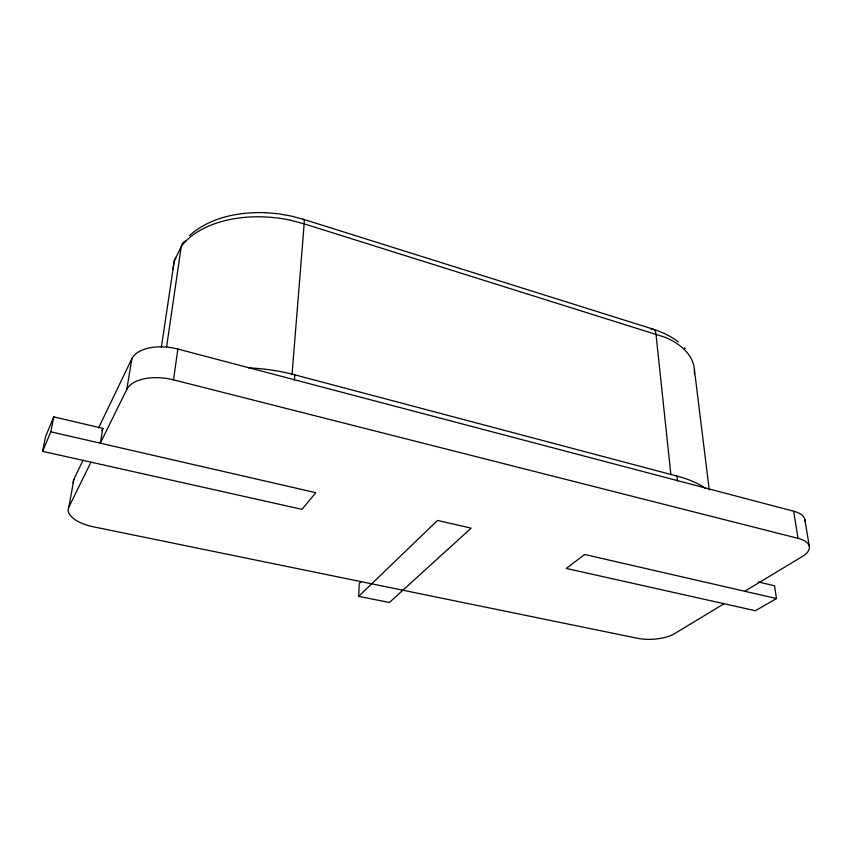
<?xml version="1.0" encoding="UTF-8"?>
<svg xmlns="http://www.w3.org/2000/svg" width="852" height="852" viewBox="0 0 852 852"><rect width="100%" height="100%" fill="white"/><g stroke="black" fill="none" stroke-linecap="round" stroke-linejoin="round"><path stroke-width="1.28" d="M358.681 596.347L437.555 520.423L471.145 528.144L389.375 602.492L358.681 596.347L359.224 583.577L361.11 581.724M294.398 380.109L294.813 374.827A114.317 59.001 5.4 0 0 248.805 367.915M292.002 374.795L304.175 223.852A12.578 2.567 -75.1 0 0 302.833 219.411M42.6 451.347L50.832 431.815L315.772 492.69L301.981 509.347L42.6 451.347L45.529 436.65L53.772 416.884L102.868 428.386L100.323 443.178L126.82 389.375A37.818 19.756 8.1 0 1 173.531 379.843L177.855 349.043L793.649 511.221A30.704 13.43 -6.8 0 1 804.916 521.147M166.566 347.03L181.274 246.441A12.61 9.106 34.7 0 1 185.651 240.999M161.358 347.499L174.202 261.319L181.274 246.441A96.734 59.544 6.9 0 1 291.118 220.359M126.82 389.375L131.815 358.788A37.243 20.192 8.5 0 1 177.855 349.043M724.083 603.727L674.401 633.718A26.859 10.33 -3.4 0 1 637.584 638.297L93.656 526.866A32.685 14.409 7.6 0 1 68.852 507.078L73.9 479.282L83.07 460.197M50.832 431.815L53.772 416.884M98.555 427.981L131.815 358.788M101.761 430.643L102.868 428.386M68.852 507.078L90.972 462.157M189.432 235.663C209.88 217.324 238.645 211.786 265.355 212.659L265.515 212.67M744.744 591.267L802.275 556.537A31.098 13.078 -6.5 0 0 798.047 538.347L793.649 511.221M776.47 598.551L755.404 610.735L566.271 568.444L584.674 554.482L776.47 598.551L774.574 585.771L758.163 581.927M265.355 212.659L278.21 213.767L290.883 215.971L303.536 219.337L653.335 329.213C662.206 332.173 670.833 336.082 678.224 341.886M173.531 379.843L798.047 538.347M291.096 220.391L304.175 223.852L665.55 337.435A86.478 47.829 -4.9 0 1 694.38 373.719M294.813 374.827L676.925 476.055A101.367 46.583 -3.8 0 1 705.648 488.441M684.55 347.829L685.264 348.67M804.81 519.379L809.304 546.292M694.423 369.928L709.247 489.868M676.925 476.055L677.457 480.943M670.886 474.745L655.955 333.877A11.204 5.762 -70.1 0 0 651.003 329.16M73.251 483.116A32.259 14.793 7.9 0 1 73.9 479.282M173.212 269.147A96.734 59.544 6.9 0 1 174.202 261.319M174.181 261.308A12.407 9.447 19.1 0 1 176.513 256.985"/></g></svg>
